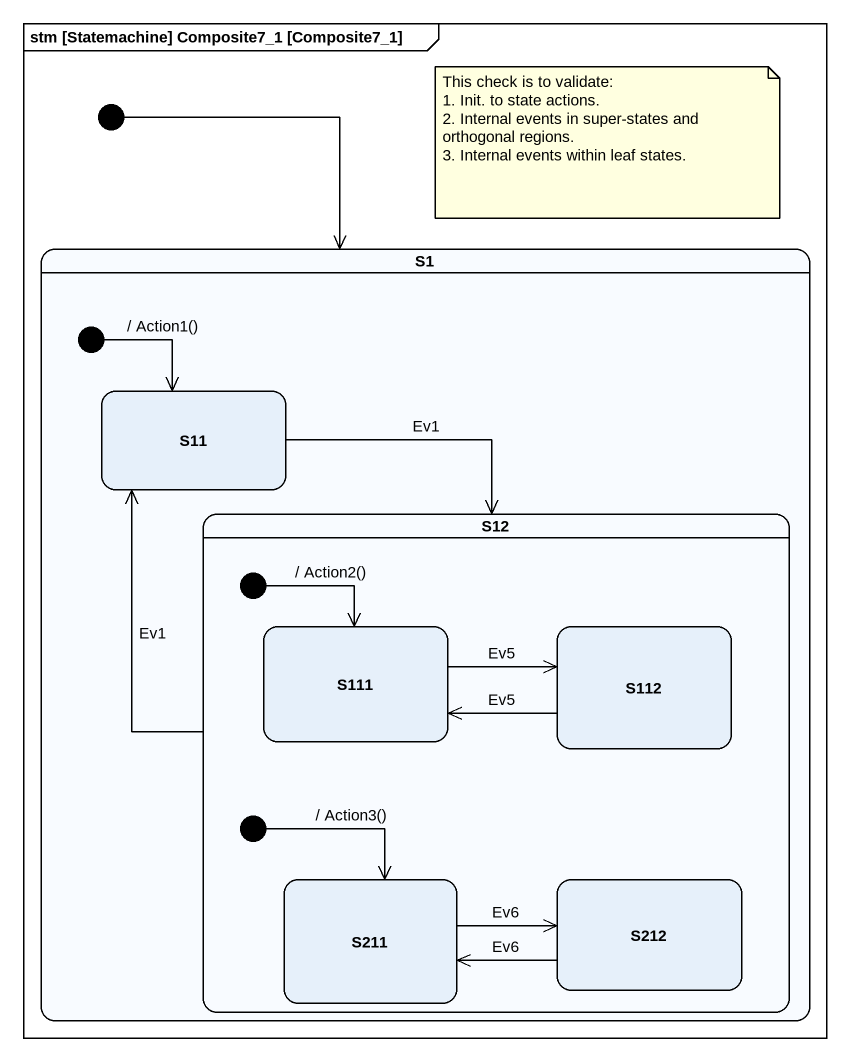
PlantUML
@startuml
mainframe stm [Statemachine] Composite7_1 [Composite7_1]
hide empty description
state S1 {
  state S11
  state S12 {
    state initial3 <<start>>
    state S111
    state S112
    state initial4 <<start>>
    state S211
    state S212
  }
  [*] --> S11 : / Action1()
}
[*] --> S1
S11 --> S12 : Ev1
S12 -up-> S11 : Ev1
initial3 --> S111 : / Action2()
S111 -right-> S112 : Ev5
S112 -left-> S111 : Ev5
initial4 --> S211 : / Action3()
S211 -right-> S212 : Ev6
S212 -left-> S211 : Ev6
note as N1
  This check is to validate:
  1. Init. to state actions.
  2. Internal events in super-states and orthogonal regions.
  3. Internal events within leaf states.
end note
@enduml
